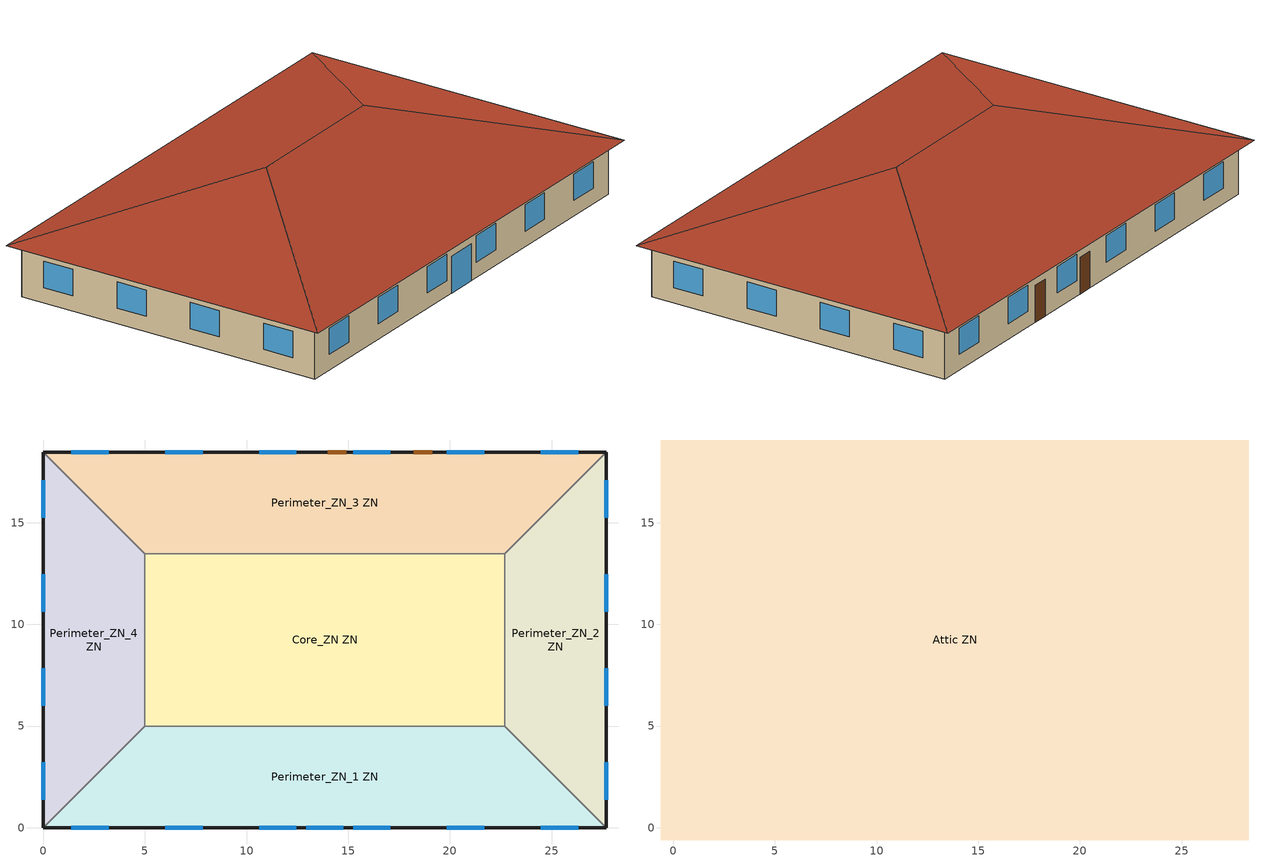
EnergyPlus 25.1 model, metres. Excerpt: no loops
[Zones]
Core_ZN ZN
 floor ground (Foundation F 1.26W/m*K Perim 0.0m Area 149.66m2): 22.69,13.46 22.69,5 5,5 5,13.46 z0
 wall to Perimeter_ZN_2 ZN (Typical Interior Wall): 22.69,5 22.69,13.46 z0:3.05
 wall to Perimeter_ZN_3 ZN (Typical Interior Wall): 22.69,13.46 5,13.46 z0:3.05
 wall to Perimeter_ZN_1 ZN (Typical Interior Wall): 5,5 22.69,5 z0:3.05
 wall to Perimeter_ZN_4 ZN (Typical Interior Wall): 5,13.46 5,5 z0:3.05
Perimeter_ZN_1 ZN
 floor ground (Foundation F 1.26W/m*K Perim 27.69m Area 113.45m2): 22.69,5 27.69,0 0,0 5,5 z0
 wall outside (Typical Insulated Wood Framed Exterior Wall R-11.24): 0,0 27.69,0 z0:3.05
 wall to Perimeter_ZN_2 ZN (Typical Interior Wall): 27.69,0 22.69,5 z0:3.05
 wall to Perimeter_ZN_4 ZN (Typical Interior Wall): 5,5 0,0 z0:3.05
 window (U 0.77 SHGC 0.23 Simple Glazing): 12.93,0 14.76,0 z0:2.13
 window (U 0.45 SHGC 0.25 Simple Glazing): 1.39,0 3.22,0 / 6.01,0 7.84,0 / 10.62,0 12.45,0 / 15.24,0 17.07,0 / 19.85,0 21.68,0 / 24.47,0 26.3,0 z0.9:2.42
Perimeter_ZN_2 ZN
 floor ground (Foundation F 1.26W/m*K Perim 18.46m Area 67.3m2): 27.69,18.46 27.69,0 22.69,5 22.69,13.46 z0
 wall outside (Typical Insulated Wood Framed Exterior Wall R-11.24): 27.69,0 27.69,18.46 z0:3.05
 wall to Perimeter_ZN_3 ZN (Typical Interior Wall): 27.69,18.46 22.69,13.46 z0:3.05
 window (U 0.45 SHGC 0.25 Simple Glazing): 27.69,1.39 27.69,3.22 / 27.69,6.01 27.69,7.84 / 27.69,10.62 27.69,12.45 / 27.69,15.24 27.69,17.07 z0.9:2.42
Perimeter_ZN_3 ZN
 floor ground (Foundation F 1.26W/m*K Perim 27.69m Area 113.45m2): 27.69,18.46 22.69,13.46 5,13.46 0,18.46 z0
 wall outside (Typical Insulated Wood Framed Exterior Wall R-11.24): 27.69,18.46 0,18.46 z0:3.05
 wall to Perimeter_ZN_4 ZN (Typical Interior Wall): 0,18.46 5,13.46 z0:3.05
 window (U 0.45 SHGC 0.25 Simple Glazing): 26.3,18.46 24.47,18.46 / 21.68,18.46 19.85,18.46 / 17.07,18.46 15.24,18.46 / 12.45,18.46 10.62,18.46 / 7.84,18.46 6.01,18.46 / 3.22,18.46 1.39,18.46 z0.9:2.42
 door (Typical Insulated Metal Door R-2.7): 14.91,18.46 14,18.46 / 19.13,18.46 18.22,18.46 z0:2.13
Perimeter_ZN_4 ZN
 floor ground (Foundation F 1.26W/m*K Perim 18.46m Area 67.3m2): 0,18.46 5,13.46 5,5 0,0 z0
 wall outside (Typical Insulated Wood Framed Exterior Wall R-11.24): 0,18.46 0,0 z0:3.05
 window (U 0.45 SHGC 0.25 Simple Glazing): 0,17.07 0,15.24 / 0,12.45 0,10.62 / 0,7.84 0,6.01 / 0,3.22 0,1.39 z0.9:2.42
Attic ZN
 floor outside (Typical Attic Soffit): 28.29,19.06 28.29,-0.6 27.69,0 27.69,18.46 z3.05; 28.29,19.06 27.69,18.46 0,18.46 -0.6,19.06 z3.05; 27.69,0 28.29,-0.6 -0.6,-0.6 0,0 z3.05; -0.6,19.06 0,18.46 0,0 -0.6,-0.6 z3.05
 floor to Core_ZN ZN (Typical Wood Joist Attic Floor R-37.04 1): 22.69,13.46 22.69,5 5,5 5,13.46 z3.05
 floor to Perimeter_ZN_2 ZN (Typical Wood Joist Attic Floor R-37.04 1): 27.69,18.46 27.69,0 22.69,5 22.69,13.46 z3.05
 floor to Perimeter_ZN_3 ZN (Typical Wood Joist Attic Floor R-37.04 1): 27.69,18.46 22.69,13.46 5,13.46 0,18.46 z3.05
 floor to Perimeter_ZN_1 ZN (Typical Wood Joist Attic Floor R-37.04 1): 22.69,5 27.69,0 0,0 5,5 z3.05
 floor to Perimeter_ZN_4 ZN (Typical Wood Joist Attic Floor R-37.04 1): 0,18.46 5,13.46 5,5 0,0 z3.05
 roof outside (Typical Uninsulated Wood Joist Attic Roof): 18.46,9.23,6.33 28.29,-0.6,3.05 28.29,19.06,3.05; 18.46,9.23,6.33 28.29,19.06,3.05 -0.6,19.06,3.05 9.23,9.23,6.33; 9.23,9.23,6.33 -0.6,-0.6,3.05 28.29,-0.6,3.05 18.46,9.23,6.33; 9.23,9.23,6.33 -0.6,19.06,3.05 -0.6,-0.6,3.05
[Building]
-SmallOffice-ASHRAE 169-2013-2A created: 2026-02-05 12:47:34 -0700: North Axis {deg}=0; Terrain=City; Loads Convergence Tolerance Value {W}=0.04; Temperature Convergence Tolerance Value {deltaC}=0.2; Solar Distribution=FullInteriorAndExterior; Maximum Number of Warmup Days=25; Minimum Number of Warmup Days=6
[Site:Location]
Tampa-MacDill AFB_FL_USA: Latitude {deg}=27.85; Longitude {deg}=-82.52; Time Zone {hr}=-5; Elevation {m}=8
[Site:GroundTemperature:Deep]
21.5, 19.9, 18.9, 18.6, 19.1, 20.5, 22.1, 23.8, 24.9, 25.1, 24.5, 23.2
[Site:GroundTemperature:FCfactorMethod]
January Ground Temperature {C}=24.2; February Ground Temperature {C}=18.9; March Ground Temperature {C}=15.7; April Ground Temperature {C}=13.6; May Ground Temperature {C}=15.5; June Ground Temperature {C}=17.1; July Ground Temperature {C}=21.2; August Ground Temperature {C}=26.9; September Ground Temperature {C}=27.6; October Ground Temperature {C}=27.9; November Ground Temperature {C}=27.4; December Ground Temperature {C}=26.2
[Site:GroundTemperature:Shallow]
18.2, 16, 15.4, 15.9, 18.9, 22.2, 25.4, 27.7, 28.4, 27.3, 24.7, 21.4
[Site:WaterMainsTemperature]
Calculation Method=Correlation; Annual Average Outdoor Air Temperature {C}=21.85; Maximum Difference In Monthly Average Outdoor Air Temperatures {deltaC}=14.3
[SizingPeriod:DesignDay] Day of Month=21; Dry-Bulb Temperature Range Modifier Type=DefaultMultipliers; Humidity Condition Type=Wetbulb; Barometric Pressure {Pa}=101229; Rain Indicator=No; Snow Indicator=No; Daylight Saving Time Indicator=No; Begin Environment Reset Mode=FullResetAtBeginEnvironment
Name | Month | Day Type | Maximum Dry-Bulb Temperature {C} | Daily Dry-Bulb Temperature Range {deltaC} | Wetbulb or DewPoint at Maximum Dry-Bulb {C} | Wind Speed {m/s} | Wind Direction {deg} | Solar Model Indicator | ASHRAE Clear Sky Optical Depth for Beam Irradiance (taub) | ASHRAE Clear Sky Optical Depth for Diffuse Irradiance (taud) | Sky Clearness
Tampa-MacDill.AFB_FL_USA Ann Clg .4% Condns DB=>MWB | 8 | SummerDesignDay | 33.9 | 7.9 | 25.1 | 3.1 | 270 | ASHRAETau | 0.491 | 2.016
Tampa-MacDill.AFB_FL_USA Ann Clg .4% Condns WB=>MDB | 8 | SummerDesignDay | 30.6 | 7.9 | 27.2 | 3.1 | 270 | ASHRAETau | 0.491 | 2.016
Tampa-MacDill.AFB_FL_USA Ann Htg 99.6% Condns DB | 1 | WinterDesignDay | 4.6 | 0 | 4.6 | 2.5 | 10 | ASHRAEClearSky |  |  | 0
[Material] Thermal Absorptance=0.9; Solar Absorptance=0.7
Name | Roughness | Thickness {m} | Conductivity {W/m-K} | Density {kg/m3} | Specific Heat {J/kg-K} | Visible Absorptance
25mm Stucco | Smooth | 0.0254 | 0.72 | 1856 | 840 | 0.7
5/8 in. Gypsum Board | MediumSmooth | 0.0159 | 0.16 | 800 | 1090 | 0.7
5/8 in. Plywood | Smooth | 0.0159 | 0.12 | 544 | 1210 | 0.7
Asphalt Shingles | VeryRough | 0.0032 | 0.04 | 1120 | 1260 | 0.7
F08 Metal surface | Smooth | 0.0008 | 45.28 | 7824 | 500 | 0.7
G01 13mm gypsum board | Smooth | 0.0127 | 0.16 | 800 | 1090 | 0.5
Std Wood 6inch | MediumSmooth | 0.15 | 0.12 | 540 | 1210 | 0.7
[Material:NoMass] Roughness=Smooth; Thermal Absorptance=0.9; Solar Absorptance=0.7; Visible Absorptance=0.7
Name | Thermal Resistance {m2-K/W}
Typical Insulation R-1.85 | 0.326262
Typical Insulation R-35.4 1 | 6.23479
Typical Insulation R-9.06 | 1.59504
[WindowMaterial:SimpleGlazingSystem] Visible Transmittance=0.81
Name | U-Factor {W/m2-K} | Solar Heat Gain Coefficient
U 0.45 SHGC 0.25 Simple Glazing | 2.55522 | 0.25
U 0.77 SHGC 0.23 Simple Glazing | 4.37226 | 0.23
[Construction]
InteriorFurnishings: Std Wood 6inch
Typical Attic Soffit: 5/8 in. Plywood
Typical Insulated Metal Door R-2.7: F08 Metal surface, Typical Insulation R-1.85
Typical Insulated Wood Framed Exterior Wall R-11.24: 25mm Stucco, 5/8 in. Gypsum Board, Typical Insulation R-9.06, 5/8 in. Gypsum Board
Typical Interior Wall: G01 13mm gypsum board, G01 13mm gypsum board
Typical Uninsulated Wood Joist Attic Roof: Asphalt Shingles, 5/8 in. Plywood
Typical Wood Joist Attic Floor R-37.04 1: 5/8 in. Gypsum Board, Typical Insulation R-35.4 1
U 0.45 SHGC 0.25 Simple Glazing: U 0.45 SHGC 0.25 Simple Glazing
U 0.77 SHGC 0.23 Simple Glazing: U 0.77 SHGC 0.23 Simple Glazing
[Construction:FfactorGroundFloor] F-Factor {W/m-K}=1.26344
Name | Area {m2} | PerimeterExposed {m}
Foundation F 1.26W/m*K Perim 0.0m Area 149.66m2 | 149.6574 | 0
Foundation F 1.26W/m*K Perim 18.46m Area 67.3m2 | 67.3 | 18.46
Foundation F 1.26W/m*K Perim 27.69m Area 113.45m2 | 113.45 | 27.69
[Zone] Multiplier=1
Name | Part of Total Floor Area
Attic ZN | No
Core_ZN ZN; Perimeter_ZN_1 ZN; Perimeter_ZN_2 ZN; Perimeter_ZN_3 ZN; Perimeter_ZN_4 ZN | Yes
[Space]
Name | Zone | Space Type
Attic | Attic ZN | Office Attic
Core_ZN | Core_ZN ZN | Office WholeBuilding - Sm Office
Perimeter_ZN_1 | Perimeter_ZN_1 ZN | Office WholeBuilding - Sm Office
Perimeter_ZN_2 | Perimeter_ZN_2 ZN | Office WholeBuilding - Sm Office
Perimeter_ZN_3 | Perimeter_ZN_3 ZN | Office WholeBuilding - Sm Office
Perimeter_ZN_4 | Perimeter_ZN_4 ZN | Office WholeBuilding - Sm Office
[SpaceList]
Office Attic: Attic
Office WholeBuilding - Sm Office: Perimeter_ZN_1, Perimeter_ZN_2, Perimeter_ZN_3, Perimeter_ZN_4, Core_ZN
[InternalMass] Construction=InteriorFurnishings
Name | Zone or ZoneList | Space or SpaceList | Surface Area {m2}
Attic Mass | Attic ZN | Attic | 1135.95
Core_ZN Mass | Core_ZN ZN | Core_ZN | 299.3148
Perimeter_ZN_1 Mass | Perimeter_ZN_1 ZN | Perimeter_ZN_1 | 226.9
Perimeter_ZN_2 Mass | Perimeter_ZN_2 ZN | Perimeter_ZN_2 | 134.6
Perimeter_ZN_3 Mass | Perimeter_ZN_3 ZN | Perimeter_ZN_3 | 226.9
Perimeter_ZN_4 Mass | Perimeter_ZN_4 ZN | Perimeter_ZN_4 | 134.6
[ZoneInfiltration:DesignFlowRate] Velocity Term Coefficient=0; Density Basis=Outdoor
Name | Zone or ZoneList or Space or SpaceList | Schedule | Design Flow Rate Calculation Method | Flow Rate per Exterior Surface Area {m3/s-m2} | Constant Term Coefficient | Temperature Term Coefficient | Velocity Squared Term Coefficient | Design Flow Rate {m3/s}
Attic HVAC Off Infiltration | Attic | Infiltration HVAC Off Schedule | Flow/ExteriorArea | 0.000570329 | 0 | 0.0188 | 0.1209
Attic HVAC On Infiltration | Attic | Infiltration HVAC On Schedule | Flow/ExteriorArea | 0.000570329 | 0.0302 | -0.0023 | 0.1104
attic Infiltration | Attic | Always On | Flow/Zone |  | 1 | 0 | 0 | 0.2001
entry door Infiltration | Perimeter_ZN_1 | OfficeSmall INFIL_Door_Opening_SCH | Flow/Zone |  | 1 | 0 | 0 | 0.129785
Perimeter_ZN_1 HVAC Off Infiltration | Perimeter_ZN_1 | Infiltration HVAC Off Schedule | Flow/ExteriorArea | 0.000570329 | 0 | 0.0188 | 0.1209
Perimeter_ZN_1 HVAC On Infiltration | Perimeter_ZN_1 | Infiltration HVAC On Schedule | Flow/ExteriorArea | 0.000570329 | 0.0302 | -0.0023 | 0.1104
Perimeter_ZN_2 HVAC Off Infiltration | Perimeter_ZN_2 | Infiltration HVAC Off Schedule | Flow/ExteriorArea | 0.000570329 | 0 | 0.0188 | 0.1209
Perimeter_ZN_2 HVAC On Infiltration | Perimeter_ZN_2 | Infiltration HVAC On Schedule | Flow/ExteriorArea | 0.000570329 | 0.0302 | -0.0023 | 0.1104
Perimeter_ZN_3 HVAC Off Infiltration | Perimeter_ZN_3 | Infiltration HVAC Off Schedule | Flow/ExteriorArea | 0.000570329 | 0 | 0.0188 | 0.1209
Perimeter_ZN_3 HVAC On Infiltration | Perimeter_ZN_3 | Infiltration HVAC On Schedule | Flow/ExteriorArea | 0.000570329 | 0.0302 | -0.0023 | 0.1104
Perimeter_ZN_4 HVAC Off Infiltration | Perimeter_ZN_4 | Infiltration HVAC Off Schedule | Flow/ExteriorArea | 0.000570329 | 0 | 0.0188 | 0.1209
Perimeter_ZN_4 HVAC On Infiltration | Perimeter_ZN_4 | Infiltration HVAC On Schedule | Flow/ExteriorArea | 0.000570329 | 0.0302 | -0.0023 | 0.1104
[People]
Office WholeBuilding - Sm Office People: Zone or ZoneList or Space or SpaceList=Office WholeBuilding - Sm Office; Number of People Schedule=OfficeSmall BLDG_OCC_SCH; Number of People Calculation Method=People/Area; People per Floor Area {person/m2}=0.0602779; Fraction Radiant=0.3; Activity Level Schedule=OfficeSmall ACTIVITY_SCH; Work Efficiency Schedule=Work Efficiency Schedule; Clothing Insulation Schedule=Clothing Schedule; Air Velocity Schedule=Air Velocity Schedule
[ElectricEquipment]
Office WholeBuilding - Sm Office Elec Equip: Zone or ZoneList or Space or SpaceList=Office WholeBuilding - Sm Office; Schedule=OfficeSmall BLDG_EQUIP_SCH_2013; Design Level Calculation Method=Watts/Area; Watts per Floor Area {W/m2}=6.78126; Fraction Latent=0; Fraction Radiant=0; Fraction Lost=0
[Lights] Schedule=OfficeSmall BLDG_LIGHT_SCH_2013; Design Level Calculation Method=Watts/Area; Watts per Floor Area {W/m2}=6.8889; Return Air Fraction=0; Fraction Radiant=0.7; Fraction Visible=0.2; Fraction Replaceable=1
Name | Zone or ZoneList or Space or SpaceList
Core_ZN-Office WholeBuilding - Sm Office Lights | Core_ZN
Perimeter_ZN_1-Office WholeBuilding - Sm Office Lights | Perimeter_ZN_1
Perimeter_ZN_2-Office WholeBuilding - Sm Office Lights | Perimeter_ZN_2
Perimeter_ZN_3-Office WholeBuilding - Sm Office Lights | Perimeter_ZN_3
Perimeter_ZN_4-Office WholeBuilding - Sm Office Lights | Perimeter_ZN_4
[Daylighting:Controls] Lighting Control Type=Continuous; Minimum Input Power Fraction for Continuous or ContinuousOff Dimming Control=0.2; Minimum Light Output Fraction for Continuous or ContinuousOff Dimming Control=0.2; Number of Stepped Control Steps=1; Probability Lighting will be Reset When Needed in Manual Stepped Control=1; Glare Calculation Azimuth Angle of View Direction Clockwise from Zone y-Axis {deg}=-0; Maximum Allowable Discomfort Glare Index=22; Illuminance Setpoint at Reference Point 1 {lux}=377; Illuminance Setpoint at Reference Point 2 {lux}=377
Name | Zone or Space | Glare Calculation Daylighting Reference Point | Daylighting Reference Point Name 1 | Fraction of Lights Controlled by Reference Point 1 | Daylighting Reference Point Name 2 | Fraction of Lights Controlled by Reference Point 2
Perimeter_ZN_1 ZN DaylightingControls | Perimeter_ZN_1 ZN | Perimeter_ZN_1 Daylt Sensor 1 | Perimeter_ZN_1 Daylt Sensor 1 | 0.218 | Perimeter_ZN_1 Daylt Sensor 2 | 0.056
Perimeter_ZN_2 ZN DaylightingControls | Perimeter_ZN_2 ZN | Perimeter_ZN_2 Daylt Sensor 1 | Perimeter_ZN_2 Daylt Sensor 1 | 0.231 | Perimeter_ZN_2 Daylt Sensor 2 | 0.051
Perimeter_ZN_3 ZN DaylightingControls | Perimeter_ZN_3 ZN | Perimeter_ZN_3 Daylt Sensor 1 | Perimeter_ZN_3 Daylt Sensor 1 | 0.215 | Perimeter_ZN_3 Daylt Sensor 2 | 0.056
Perimeter_ZN_4 ZN DaylightingControls | Perimeter_ZN_4 ZN | Perimeter_ZN_4 Daylt Sensor 1 | Perimeter_ZN_4 Daylt Sensor 1 | 0.231 | Perimeter_ZN_4 Daylt Sensor 2 | 0.051
[AvailabilityManager:NightCycle]
Availability Manager Night Cycle 6: Applicability Schedule=Always On Discrete; Fan Schedule=5 Zone DOAS Occ Sch; Control Type=CycleOnAny; Thermostat Tolerance {deltaC}=1; Cycling Run Time Control Type=FixedRunTime; Cycling Run Time {s}=3600
[Exterior:Lights] Control Option=AstronomicalClock
Name | Schedule | Design Level {W}
NonDimming Exterior Lights Def | OfficeSmall Exterior_lighting_schedule_a | 50.7
Occ Sensing Exterior Lights Def | OfficeSmall Exterior_lighting_schedule_b_2016 | 560.6344
[EnergyManagementSystem:Sensor]
Name | Output:Variable or Output:Meter Index Key | Output:Variable or Output:Meter
Business_Sensor | OfficeSmall_BUSINESS_SCH | Schedule Value
ems_Core_ZN_LSr | Core_ZN | Space Lights Electricity Rate
ems_Perimeter_ZN_1_LSr | Perimeter_ZN_1 | Space Lights Electricity Rate
ems_Perimeter_ZN_2_LSr | Perimeter_ZN_2 | Space Lights Electricity Rate
ems_Perimeter_ZN_3_LSr | Perimeter_ZN_3 | Space Lights Electricity Rate
ems_Perimeter_ZN_4_LSr | Perimeter_ZN_4 | Space Lights Electricity Rate
[EnergyManagementSystem:Actuator] Actuated Component Type=Lights; Actuated Component Control Type=Electricity Rate
Name | Actuated Component Unique
ems_Core_ZN_Light1_Actuator | Core_ZN-Office WholeBuilding - Sm Office Lights
ems_Perimeter_ZN_1_Light1_Actuator | Perimeter_ZN_1-Office WholeBuilding - Sm Office Lights
ems_Perimeter_ZN_2_Light1_Actuator | Perimeter_ZN_2-Office WholeBuilding - Sm Office Lights
ems_Perimeter_ZN_3_Light1_Actuator | Perimeter_ZN_3-Office WholeBuilding - Sm Office Lights
ems_Perimeter_ZN_4_Light1_Actuator | Perimeter_ZN_4-Office WholeBuilding - Sm Office Lights
[EnergyManagementSystem:Program]
SET_ems_Core_ZN_Light_EMS_Program: SET ems_Core_ZN_LSr_IP=0.093*ems_Core_ZN_LSr/149.65740000000002; IF (Business_Sensor <= 0) && (ems_Core_ZN_LSr_IP >= 0.02); SET ems_Core_ZN_Light1_Actuator = 0.02*149.65740000000002/0.09290304; ELSE; SET ems_Core_ZN_Light1_Actuator = NULL; ENDIF
SET_ems_Perimeter_ZN_1_Light_EMS_Program: SET ems_Perimeter_ZN_1_LSr_IP=0.093*ems_Perimeter_ZN_1_LSr/113.44999999999999; IF (Business_Sensor <= 0) && (ems_Perimeter_ZN_1_LSr_IP >= 0.02); SET ems_Perimeter_ZN_1_Light1_Actuator = 0.02*113.44999999999999/0.09290304; ELSE; SET ems_Perimeter_ZN_1_Light1_Actuator = NULL; ENDIF
SET_ems_Perimeter_ZN_2_Light_EMS_Program: SET ems_Perimeter_ZN_2_LSr_IP=0.093*ems_Perimeter_ZN_2_LSr/67.30000000000001; IF (Business_Sensor <= 0) && (ems_Perimeter_ZN_2_LSr_IP >= 0.02); SET ems_Perimeter_ZN_2_Light1_Actuator = 0.02*67.30000000000001/0.09290304; ELSE; SET ems_Perimeter_ZN_2_Light1_Actuator = NULL; ENDIF
SET_ems_Perimeter_ZN_3_Light_EMS_Program: SET ems_Perimeter_ZN_3_LSr_IP=0.093*ems_Perimeter_ZN_3_LSr/113.45000000000002; IF (Business_Sensor <= 0) && (ems_Perimeter_ZN_3_LSr_IP >= 0.02); SET ems_Perimeter_ZN_3_Light1_Actuator = 0.02*113.45000000000002/0.09290304; ELSE; SET ems_Perimeter_ZN_3_Light1_Actuator = NULL; ENDIF
SET_ems_Perimeter_ZN_4_Light_EMS_Program: SET ems_Perimeter_ZN_4_LSr_IP=0.093*ems_Perimeter_ZN_4_LSr/67.30000000000001; IF (Business_Sensor <= 0) && (ems_Perimeter_ZN_4_LSr_IP >= 0.02); SET ems_Perimeter_ZN_4_Light1_Actuator = 0.02*67.30000000000001/0.09290304; ELSE; SET ems_Perimeter_ZN_4_Light1_Actuator = NULL; ENDIF
[EnergyManagementSystem:ProgramCallingManager]
SET_ems_Core_ZN_Light_EMS_Program_Manager: AfterPredictorAfterHVACManagers; SET_ems_Core_ZN_Light_EMS_Program
SET_ems_Perimeter_ZN_1_Light_EMS_Program_Manager: AfterPredictorAfterHVACManagers; SET_ems_Perimeter_ZN_1_Light_EMS_Program
SET_ems_Perimeter_ZN_2_Light_EMS_Program_Manager: AfterPredictorAfterHVACManagers; SET_ems_Perimeter_ZN_2_Light_EMS_Program
SET_ems_Perimeter_ZN_3_Light_EMS_Program_Manager: AfterPredictorAfterHVACManagers; SET_ems_Perimeter_ZN_3_Light_EMS_Program
SET_ems_Perimeter_ZN_4_Light_EMS_Program_Manager: AfterPredictorAfterHVACManagers; SET_ems_Perimeter_ZN_4_Light_EMS_Program
[Schedule:Day:Interval]
OfficeSmall BLDG_OCC_SCH Default; OfficeSmall BLDG_OCC_SCH Winter Design Day; Work Efficiency Schedule Default; OfficeSmall BLDG_EQUIP_SCH_2013 Winter Design Day; OfficeSmall BLDG_LIGHT_SCH_2013 Winter Design Day; OfficeSmall HVACOperationSchd Default 6; OfficeSmall HVACOperationSchd Winter Design Day 6; OfficeSmall INFIL_Door_Opening_SCH Default; OfficeSmall INFIL_Door_Opening_SCH Summer Design Day; OfficeSmall INFIL_Door_Opening_SCH Winter Design Day; OfficeSmall_BUSINESS_SCH Default; OfficeSmall_BUSINESS_SCH Winter Design Day; Schedule Day 1; Schedule Day 2: No, 24:00, 0
OfficeSmall BLDG_OCC_SCH Wkdy Day: No, 06:00, 0, 07:00, 0.11, 08:00, 0.21, 12:00, 1, 13:00, 0.53, 17:00, 1, 18:00, 0.32, 22:00, 0.11, 23:00, 0.05, 24:00, 0
OfficeSmall BLDG_OCC_SCH Summer Design Day; Clothing Schedule Default Winter Clothes; OfficeSmall BLDG_EQUIP_SCH_2013 Summer Design Day; OfficeSmall BLDG_LIGHT_SCH_2013 Summer Design Day; 5 Zone DOAS Occ Sch Summer Design Day; 5 Zone DOAS Occ Sch Winter Design Day; Always On Default; OfficeSmall HVACOperationSchd Default inverted; OfficeSmall HVACOperationSchd Winter Design Day inverted 1; OfficeSmall_BUSINESS_SCH Summer Design Day: No, 24:00, 1
OfficeSmall ACTIVITY_SCH Default; OfficeSmall ACTIVITY_SCH Summer Design Day; OfficeSmall ACTIVITY_SCH Winter Design Day: No, 24:00, 120
Air Velocity Schedule Default: No, 24:00, 0.2
OfficeSmall BLDG_EQUIP_SCH_2013 Wknd Day: No, 24:00, 0.163791
OfficeSmall BLDG_EQUIP_SCH_2013 Default|Wkdy Day; OfficeSmall BLDG_EQUIP_SCH_2013 Default: No, 06:00, 0.409478, 08:00, 0.479753, 12:00, 0.959505, 13:00, 0.901935, 17:00, 0.959505, 18:00, 0.479753, 23:00, 0.191901, 24:00, 0.163791
OfficeSmall BLDG_LIGHT_SCH_2013 Wknd Day: No, 24:00, 0.18
OfficeSmall BLDG_LIGHT_SCH_2013 Default|Wkdy Day; OfficeSmall BLDG_LIGHT_SCH_2013 Default: No, 05:00, 0.18, 06:00, 0.23, 07:00, 0.178641, 08:00, 0.326215, 12:00, 0.699031, 13:00, 0.621361, 17:00, 0.699031, 18:00, 0.473788, 20:00, 0.326215, 22:00, 0.248544, 23:00, 0.178641, 24:00, 0.18
5 Zone DOAS Occ Sch Default: No, 06:00, 0, 23:00, 1, 24:00, 0
OfficeSmall Exterior_lighting_schedule_a Default; OfficeSmall Exterior_lighting_schedule_a Summer Design Day; OfficeSmall Exterior_lighting_schedule_a Winter Design Day: No, 06:00, 0, 24:00, 1
OfficeSmall Exterior_lighting_schedule_b_2016 Default; OfficeSmall Exterior_lighting_schedule_b_2016 Summer Design Day; OfficeSmall Exterior_lighting_schedule_b_2016 Winter Design Day: No, 06:00, 0.5, 24:00, 1
OfficeSmall HVACOperationSchd SmrDsn|Wkdy Day 6; OfficeSmall HVACOperationSchd Summer Design Day 6: No, 06:00, 0, 19:00, 1, 24:00, 0
OfficeSmall HVACOperationSchd SmrDsn|Wkdy Day inverted 1; OfficeSmall HVACOperationSchd Summer Design Day inverted 1: No, 06:00, 1, 19:00, 0, 24:00, 1
OfficeSmall INFIL_Door_Opening_SCH Wkdy Day: No, 06:00, 0, 07:00, 0.144, 08:00, 1, 12:00, 0.144, 13:00, 1, 17:00, 0.144, 18:00, 1, 19:00, 0.144, 24:00, 0
OfficeSmall_BUSINESS_SCH Wkdy Day: No, 06:00, 0, 22:00, 1, 24:00, 0
[Schedule:Week:Daily]
OfficeSmall BLDG_OCC_SCH Week Rule - Jan1-Dec31: OfficeSmall BLDG_OCC_SCH Default, OfficeSmall BLDG_OCC_SCH Wkdy Day, OfficeSmall BLDG_OCC_SCH Wkdy Day, OfficeSmall BLDG_OCC_SCH Wkdy Day, OfficeSmall BLDG_OCC_SCH Wkdy Day, OfficeSmall BLDG_OCC_SCH Wkdy Day, OfficeSmall BLDG_OCC_SCH Default, OfficeSmall BLDG_OCC_SCH Default, OfficeSmall BLDG_OCC_SCH Summer Design Day, OfficeSmall BLDG_OCC_SCH Winter Design Day, OfficeSmall BLDG_OCC_SCH Default, OfficeSmall BLDG_OCC_SCH Default
OfficeSmall ACTIVITY_SCH Week Rule - Jan1-Dec31: OfficeSmall ACTIVITY_SCH Default, OfficeSmall ACTIVITY_SCH Default, OfficeSmall ACTIVITY_SCH Default, OfficeSmall ACTIVITY_SCH Default, OfficeSmall ACTIVITY_SCH Default, OfficeSmall ACTIVITY_SCH Default, OfficeSmall ACTIVITY_SCH Default, OfficeSmall ACTIVITY_SCH Default, OfficeSmall ACTIVITY_SCH Summer Design Day, OfficeSmall ACTIVITY_SCH Winter Design Day, OfficeSmall ACTIVITY_SCH Default, OfficeSmall ACTIVITY_SCH Default
Work Efficiency Schedule Week Rule - Jan1-Dec31: Work Efficiency Schedule Default, Work Efficiency Schedule Default, Work Efficiency Schedule Default, Work Efficiency Schedule Default, Work Efficiency Schedule Default, Work Efficiency Schedule Default, Work Efficiency Schedule Default, Work Efficiency Schedule Default, Work Efficiency Schedule Default, Work Efficiency Schedule Default, Work Efficiency Schedule Default, Work Efficiency Schedule Default
Clothing Schedule Week Rule - Jan1-Dec31: Clothing Schedule Default Winter Clothes, Clothing Schedule Default Winter Clothes, Clothing Schedule Default Winter Clothes, Clothing Schedule Default Winter Clothes, Clothing Schedule Default Winter Clothes, Clothing Schedule Default Winter Clothes, Clothing Schedule Default Winter Clothes, Clothing Schedule Default Winter Clothes, Clothing Schedule Default Winter Clothes, Clothing Schedule Default Winter Clothes, Clothing Schedule Default Winter Clothes, Clothing Schedule Default Winter Clothes
Air Velocity Schedule Week Rule - Jan1-Dec31: Air Velocity Schedule Default, Air Velocity Schedule Default, Air Velocity Schedule Default, Air Velocity Schedule Default, Air Velocity Schedule Default, Air Velocity Schedule Default, Air Velocity Schedule Default, Air Velocity Schedule Default, Air Velocity Schedule Default, Air Velocity Schedule Default, Air Velocity Schedule Default, Air Velocity Schedule Default
OfficeSmall BLDG_EQUIP_SCH_2013 Week Rule - Jan1-Dec31: OfficeSmall BLDG_EQUIP_SCH_2013 Wknd Day, OfficeSmall BLDG_EQUIP_SCH_2013 Default|Wkdy Day, OfficeSmall BLDG_EQUIP_SCH_2013 Default|Wkdy Day, OfficeSmall BLDG_EQUIP_SCH_2013 Default|Wkdy Day, OfficeSmall BLDG_EQUIP_SCH_2013 Default|Wkdy Day, OfficeSmall BLDG_EQUIP_SCH_2013 Default|Wkdy Day, OfficeSmall BLDG_EQUIP_SCH_2013 Wknd Day, OfficeSmall BLDG_EQUIP_SCH_2013 Default, OfficeSmall BLDG_EQUIP_SCH_2013 Summer Design Day, OfficeSmall BLDG_EQUIP_SCH_2013 Winter Design Day, OfficeSmall BLDG_EQUIP_SCH_2013 Default, OfficeSmall BLDG_EQUIP_SCH_2013 Default
OfficeSmall BLDG_LIGHT_SCH_2013 Week Rule - Jan1-Dec31: OfficeSmall BLDG_LIGHT_SCH_2013 Wknd Day, OfficeSmall BLDG_LIGHT_SCH_2013 Default|Wkdy Day, OfficeSmall BLDG_LIGHT_SCH_2013 Default|Wkdy Day, OfficeSmall BLDG_LIGHT_SCH_2013 Default|Wkdy Day, OfficeSmall BLDG_LIGHT_SCH_2013 Default|Wkdy Day, OfficeSmall BLDG_LIGHT_SCH_2013 Default|Wkdy Day, OfficeSmall BLDG_LIGHT_SCH_2013 Wknd Day, OfficeSmall BLDG_LIGHT_SCH_2013 Default, OfficeSmall BLDG_LIGHT_SCH_2013 Summer Design Day, OfficeSmall BLDG_LIGHT_SCH_2013 Winter Design Day, OfficeSmall BLDG_LIGHT_SCH_2013 Default, OfficeSmall BLDG_LIGHT_SCH_2013 Default
5 Zone DOAS Occ Sch Week Rule - Jan1-Dec31: Schedule Day 2, 5 Zone DOAS Occ Sch Default, 5 Zone DOAS Occ Sch Default, 5 Zone DOAS Occ Sch Default, 5 Zone DOAS Occ Sch Default, 5 Zone DOAS Occ Sch Default, Schedule Day 1, 5 Zone DOAS Occ Sch Default, 5 Zone DOAS Occ Sch Summer Design Day, 5 Zone DOAS Occ Sch Winter Design Day, 5 Zone DOAS Occ Sch Default, 5 Zone DOAS Occ Sch Default
Always On Week Rule - Jan1-Dec31: Always On Default, Always On Default, Always On Default, Always On Default, Always On Default, Always On Default, Always On Default, Always On Default, Always On Default, Always On Default, Always On Default, Always On Default
Infiltration HVAC Off Schedule Week Rule - Jan1-Dec31: OfficeSmall HVACOperationSchd Default inverted, OfficeSmall HVACOperationSchd SmrDsn|Wkdy Day inverted 1, OfficeSmall HVACOperationSchd SmrDsn|Wkdy Day inverted 1, OfficeSmall HVACOperationSchd SmrDsn|Wkdy Day inverted 1, OfficeSmall HVACOperationSchd SmrDsn|Wkdy Day inverted 1, OfficeSmall HVACOperationSchd SmrDsn|Wkdy Day inverted 1, OfficeSmall HVACOperationSchd Default inverted, OfficeSmall HVACOperationSchd Default inverted, OfficeSmall HVACOperationSchd Summer Design Day inverted 1, OfficeSmall HVACOperationSchd Winter Design Day inverted 1, OfficeSmall HVACOperationSchd Default inverted, OfficeSmall HVACOperationSchd Default inverted
Infiltration HVAC On Schedule Week Rule - Jan1-Dec31: OfficeSmall HVACOperationSchd Default 6, OfficeSmall HVACOperationSchd SmrDsn|Wkdy Day 6, OfficeSmall HVACOperationSchd SmrDsn|Wkdy Day 6, OfficeSmall HVACOperationSchd SmrDsn|Wkdy Day 6, OfficeSmall HVACOperationSchd SmrDsn|Wkdy Day 6, OfficeSmall HVACOperationSchd SmrDsn|Wkdy Day 6, OfficeSmall HVACOperationSchd Default 6, OfficeSmall HVACOperationSchd Default 6, OfficeSmall HVACOperationSchd Summer Design Day 6, OfficeSmall HVACOperationSchd Winter Design Day 6, OfficeSmall HVACOperationSchd Default 6, OfficeSmall HVACOperationSchd Default 6
OfficeSmall Exterior_lighting_schedule_a Week Rule - Jan1-Dec31: OfficeSmall Exterior_lighting_schedule_a Default, OfficeSmall Exterior_lighting_schedule_a Default, OfficeSmall Exterior_lighting_schedule_a Default, OfficeSmall Exterior_lighting_schedule_a Default, OfficeSmall Exterior_lighting_schedule_a Default, OfficeSmall Exterior_lighting_schedule_a Default, OfficeSmall Exterior_lighting_schedule_a Default, OfficeSmall Exterior_lighting_schedule_a Default, OfficeSmall Exterior_lighting_schedule_a Summer Design Day, OfficeSmall Exterior_lighting_schedule_a Winter Design Day, OfficeSmall Exterior_lighting_schedule_a Default, OfficeSmall Exterior_lighting_schedule_a Default
OfficeSmall Exterior_lighting_schedule_b_2016 Week Rule - Jan1-Dec31: OfficeSmall Exterior_lighting_schedule_b_2016 Default, OfficeSmall Exterior_lighting_schedule_b_2016 Default, OfficeSmall Exterior_lighting_schedule_b_2016 Default, OfficeSmall Exterior_lighting_schedule_b_2016 Default, OfficeSmall Exterior_lighting_schedule_b_2016 Default, OfficeSmall Exterior_lighting_schedule_b_2016 Default, OfficeSmall Exterior_lighting_schedule_b_2016 Default, OfficeSmall Exterior_lighting_schedule_b_2016 Default, OfficeSmall Exterior_lighting_schedule_b_2016 Summer Design Day, OfficeSmall Exterior_lighting_schedule_b_2016 Winter Design Day, OfficeSmall Exterior_lighting_schedule_b_2016 Default, OfficeSmall Exterior_lighting_schedule_b_2016 Default
OfficeSmall INFIL_Door_Opening_SCH Week Rule - Jan1-Dec31: OfficeSmall INFIL_Door_Opening_SCH Default, OfficeSmall INFIL_Door_Opening_SCH Wkdy Day, OfficeSmall INFIL_Door_Opening_SCH Wkdy Day, OfficeSmall INFIL_Door_Opening_SCH Wkdy Day, OfficeSmall INFIL_Door_Opening_SCH Wkdy Day, OfficeSmall INFIL_Door_Opening_SCH Wkdy Day, OfficeSmall INFIL_Door_Opening_SCH Default, OfficeSmall INFIL_Door_Opening_SCH Default, OfficeSmall INFIL_Door_Opening_SCH Summer Design Day, OfficeSmall INFIL_Door_Opening_SCH Winter Design Day, OfficeSmall INFIL_Door_Opening_SCH Default, OfficeSmall INFIL_Door_Opening_SCH Default
OfficeSmall_BUSINESS_SCH Week Rule - Jan1-Dec31: OfficeSmall_BUSINESS_SCH Default, OfficeSmall_BUSINESS_SCH Wkdy Day, OfficeSmall_BUSINESS_SCH Wkdy Day, OfficeSmall_BUSINESS_SCH Wkdy Day, OfficeSmall_BUSINESS_SCH Wkdy Day, OfficeSmall_BUSINESS_SCH Wkdy Day, OfficeSmall_BUSINESS_SCH Default, OfficeSmall_BUSINESS_SCH Default, OfficeSmall_BUSINESS_SCH Summer Design Day, OfficeSmall_BUSINESS_SCH Winter Design Day, OfficeSmall_BUSINESS_SCH Default, OfficeSmall_BUSINESS_SCH Default
[Schedule:Year]
OfficeSmall BLDG_OCC_SCH: OfficeSmall BLDG_OCC_SCH Week Rule - Jan1-Dec31, 1, 1, 12, 31
OfficeSmall ACTIVITY_SCH: OfficeSmall ACTIVITY_SCH Week Rule - Jan1-Dec31, 1, 1, 12, 31
Work Efficiency Schedule: Work Efficiency Schedule Week Rule - Jan1-Dec31, 1, 1, 12, 31
Clothing Schedule: Clothing Schedule Week Rule - Jan1-Dec31, 1, 1, 12, 31
Air Velocity Schedule: Air Velocity Schedule Week Rule - Jan1-Dec31, 1, 1, 12, 31
OfficeSmall BLDG_EQUIP_SCH_2013: OfficeSmall BLDG_EQUIP_SCH_2013 Week Rule - Jan1-Dec31, 1, 1, 12, 31
OfficeSmall BLDG_LIGHT_SCH_2013: OfficeSmall BLDG_LIGHT_SCH_2013 Week Rule - Jan1-Dec31, 1, 1, 12, 31
5 Zone DOAS Occ Sch: 5 Zone DOAS Occ Sch Week Rule - Jan1-Dec31, 1, 1, 12, 31
Always On: Always On Week Rule - Jan1-Dec31, 1, 1, 12, 31
Infiltration HVAC Off Schedule: Infiltration HVAC Off Schedule Week Rule - Jan1-Dec31, 1, 1, 12, 31
Infiltration HVAC On Schedule: Infiltration HVAC On Schedule Week Rule - Jan1-Dec31, 1, 1, 12, 31
OfficeSmall Exterior_lighting_schedule_a: OfficeSmall Exterior_lighting_schedule_a Week Rule - Jan1-Dec31, 1, 1, 12, 31
OfficeSmall Exterior_lighting_schedule_b_2016: OfficeSmall Exterior_lighting_schedule_b_2016 Week Rule - Jan1-Dec31, 1, 1, 12, 31
OfficeSmall INFIL_Door_Opening_SCH: OfficeSmall INFIL_Door_Opening_SCH Week Rule - Jan1-Dec31, 1, 1, 12, 31
OfficeSmall_BUSINESS_SCH: OfficeSmall_BUSINESS_SCH Week Rule - Jan1-Dec31, 1, 1, 12, 31
[Schedule:Constant]
Always On Discrete: Hourly Value=1
